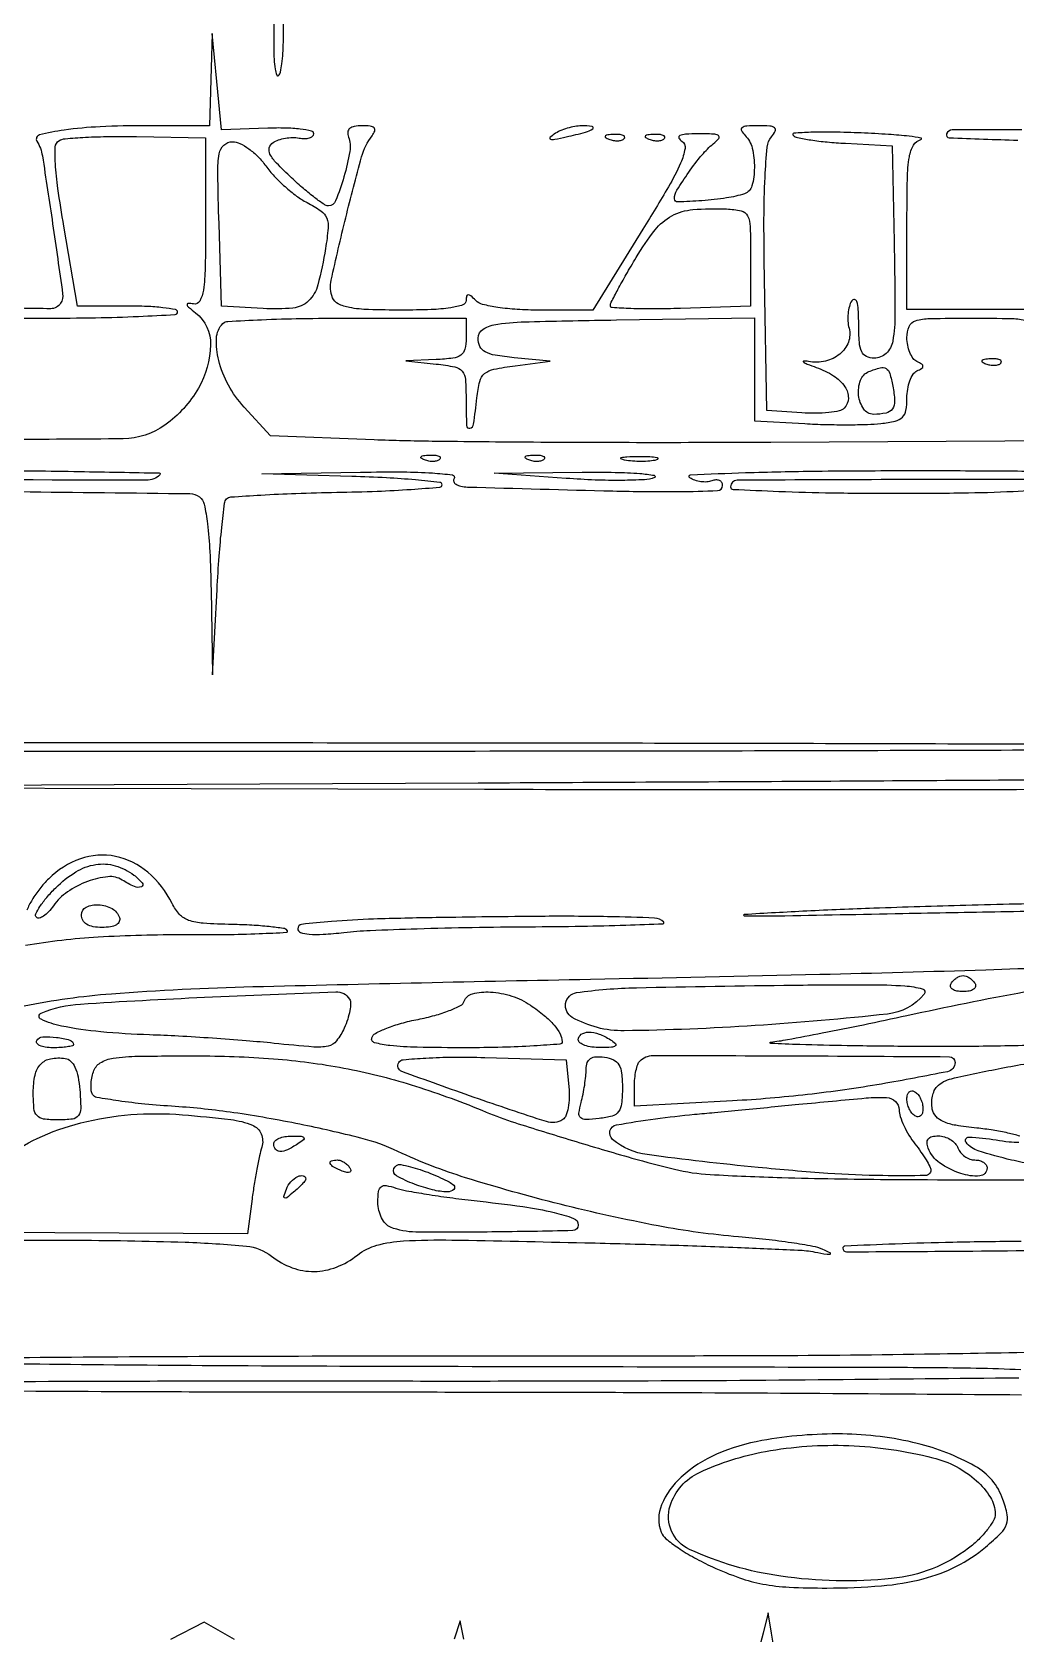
# Model space of a CAD drawing. Extents: x 24 to 1546, y 0 to 2379.
# Drawn here: x 393.8 to 516.6, y 1405.9 to 1605.7 of the extents above; entities that cross this region are included whole.
import ezdxf

# ---------------------------------------------------------------- set-up
doc = ezdxf.new("R2010")
doc.units = 0
doc.header["$MEASUREMENT"] = 0
doc.layers.get('0').update_dxf_attribs({"linetype": 'CONTINUOUS'})

msp = doc.modelspace()

# ---------------------------------------------------------------- linework, layer by layer
for points in [[(378.860898, 1570), (395.430449, 1570, 0.004298), (401.783933, 1570.054611, 0.007158), (407.132694, 1570.223188, 0.002049), (411.7082, 1570.451785, 0.39848), (412, 1570.759788, 0.364244), (411.747541, 1571.060362, 0.013451), (410.169292, 1571.293514, 0.018893), (408.157218, 1571.458846, 0.011444), (405.767804, 1571.509788), (399.535608, 1571.5), (397.819896, 1581.473178, -0.006536), (397.076287, 1586.161655, -0.0215), (396.759755, 1589.277898, -0.027077), (396.751213, 1591.365056, -0.246618), (397.199012, 1592.122996, -0.118164), (397.992211, 1592.38439, -0.007207), (400.49939, 1592.556865, -0.010419), (403.521646, 1592.657947, -0.007503), (406.896921, 1592.649819), (415.5, 1592.5), (415.5, 1582, -0.004532), (415.448159, 1576.280408, -0.031857), (415.220583, 1573.505187, -0.086948), (414.768996, 1572.137772, -0.323885), (414, 1571.764484, 0.033129), (413.322751, 1571.838115, 0.493687), (413.191075, 1571.680409, 0.162398), (413.382167, 1571.364111, 0.009868), (414.25, 1570.654241, -0.236601), (416.126381, 1566.671314, -0.125076), (414.616047, 1561.282278, -0.10731), (410.433583, 1556.663936, -0.153369), (405.216667, 1554.954097, -0.003602), (390.411958, 1554.877918, -0.000162), (339.46395, 1554.999339, -0.000003), (282.698834, 1555.153426, -0.227171)], [(280.571981, 1515.749998, -0.002222), (319.095589, 1515.95639, -0.000246), (407.158053, 1515.993513, 0.000313), (465.537864, 1516.025958, 0.00052), (514.769083, 1516.135333, 0.000015), (559.321584, 1516.282001, 0.198049)], [(559.738404, 1516.700818, 0.000016), (515.705282, 1516.855093, 0.000528), (466.942902, 1516.972909, 0.000315), (408.916667, 1517.015313, -0.000501), (350.768612, 1517.079512, -0.000826), (301.603313, 1517.264312, -0.000051), (257.357327, 1517.508254, -0.140885)], [(245.036602, 1495.453169, 0.000005), (244.992793, 1481.241243, 0.002008)], [(563.979113, 1627.864816, -0.000022), (563.982509, 1644.82853, -0.000043)], [(424, 1608), (424, 1603.833333, 0.013553), (424.042239, 1602.2754, 0.028121), (424.17625, 1601.066875, 0.042854), (424.369006, 1600.319222, 0.552231), (424.6, 1600.266667, 0.143271), (424.834321, 1600.694781, 0.018295), (425.02375, 1601.738125, 0.020202), (425.156131, 1603.023635, 0.015556), (425.2, 1604.433333), (425.2, 1608)], [(520.433665, 1571.078962), (503, 1571.085339), (503, 1581.469346, -0.004625), (503.054629, 1587.375429, -0.035544), (503.302193, 1590.132386, -0.092338), (503.823523, 1591.584115, -0.204655), (504.75, 1592.271242, 0.805705), (504.7462, 1592.460936, 0.02109), (503.28207, 1592.685473, 0.01148), (500.712487, 1592.909693, 0.005015), (497.295345, 1593.094566, 0.006766), (493.812906, 1593.200769, 0.012756), (491.00155, 1593.17672, 0.00971), (488.890648, 1593.063714, 0.644545), (488.795345, 1592.804907, 0.146776), (489.338737, 1592.517093, 0.010965), (491.006667, 1592.224432, 0.014441), (493.047779, 1591.972337, 0.010447), (495.333733, 1591.804907), (501.167466, 1591.5), (501.399585, 1579.5, -0.003564), (501.509036, 1570.538853, -0.044094), (501.226469, 1567.1441, -0.160806), (500.405897, 1565.605896, -0.192802), (498.893011, 1565, -0.112632), (497.939411, 1565.217572, -0.17684), (497.359324, 1565.813297, -0.088795), (497.065415, 1566.989274, -0.016047), (496.984687, 1569.25, 0.012748), (496.932289, 1571.05024, 0.060132), (496.752968, 1572.066153, 0.301049), (496.45913, 1572.309225, 0.285481), (496.107255, 1572.139302, 0.076564), (495.815154, 1571.470751, 0.040679), (495.655002, 1570.5794, 0.039294), (495.637819, 1569.620336, 0.048825), (495.778304, 1568.739763, -0.15317), (495.694752, 1567.007625, -0.134139), (494.639846, 1565.526421, -0.11641), (492.833038, 1564.64589, -0.098456), (490.703524, 1564.591763, 0.038444), (490.123557, 1564.646451, 0.729198), (490.084981, 1564.533035, 0.068029), (490.554499, 1564.274892, 0.007766), (491.692157, 1563.857919, -0.058038), (493.840782, 1562.81543, -0.101302), (495.25687, 1561.443427, -0.15274), (495.69158, 1560.018759, -0.197099), (495.168646, 1558.768646, -0.145115), (494.560626, 1558.438706, -0.024777), (493.24685, 1558.227475, -0.025224), (491.630834, 1558.131312, -0.020128), (489.885864, 1558.185864), (485.5, 1558.5), (485.224668, 1574.867013, -0.004369), (485.164255, 1582.340481, -0.012115), (485.295015, 1587.594346, -0.011591), (485.566321, 1591.340629, -0.150432), (486.097112, 1592.617013, 0.059393), (486.554704, 1593.324554, 0.346982), (486.467391, 1593.729166, 0.158115), (485.900473, 1593.953407, 0.015758), (484.422445, 1594, 0.0154), (483.004617, 1593.956321, 0.144808), (482.438009, 1593.75, 0.375413), (482.358661, 1593.387865, 0.070827), (482.8, 1592.8, -0.13914), (483.688904, 1591.20672, -0.059887), (483.965146, 1588.76727, -0.06216), (483.666529, 1586.501371, -0.254459), (482.75, 1585.524489, -0.042952), (480.495713, 1584.989357, -0.018636), (477.430482, 1584.650971, -0.009627), (474.411714, 1584.489529, -0.424259), (474, 1584.887407, -0.139658), (474.309026, 1585.972193, -0.014742), (475.776805, 1588.190538, -0.019195), (477.438731, 1590.365879, -0.049972), (478.837434, 1591.75, 0.046141), (479.520942, 1592.416119, 0.452496), (479.469925, 1592.768472, 0.137673), (478.857447, 1592.960301, 0.008588), (476.94113, 1592.984687, 0.012993), (475.393158, 1592.937562, 0.090209), (474.659047, 1592.760751, 0.42771), (474.55325, 1592.467454, 0.136902), (474.900658, 1592.082559, -0.303033), (475.311636, 1591.157019, -0.061188), (474.765023, 1589.343894, -0.029258), (473.24269, 1586.373009, -0.005386), (470.060488, 1581.097871), (463.81966, 1571), (457.10983, 1571, -0.01528), (454.363163, 1571.083957, -0.022366), (451.95846, 1571.339421, -0.022427), (450.061539, 1571.714888, -0.137136), (449.2, 1572.2, 0.018208), (448.578624, 1572.777696, 0.180052), (448.25, 1572.9, 0.354955), (448.056215, 1572.742599, 0.051663), (448, 1572.2, -0.324867), (447.597202, 1571.645485, -0.041532), (446.076795, 1571.287353, -0.02836), (443.648057, 1571.064227, -0.008727), (439.968615, 1571, -0.007965), (435.835702, 1571.065838, -0.0366), (433.453715, 1571.316929, -0.070601), (432.04251, 1571.783272, -0.188242), (431.340959, 1572.553859, -0.14667), (431.176439, 1574.739147, -0.005972), (432.98379, 1582.525985, -0.007716), (434.963801, 1590.107972, -0.096485), (436.283496, 1592.75, 0.074476), (436.608488, 1593.335195, 0.295918), (436.524112, 1593.717637, 0.168734), (436.049665, 1593.94327, 0.027406), (435.015456, 1594, 0.041506), (434.049924, 1593.919711, 0.133237), (433.468724, 1593.652567, 0.201555), (433.23802, 1593.206446, 0.111936), (433.327058, 1592.590084, -0.136312), (433.498344, 1590.80109, -0.027189), (432.760042, 1587.645988, -0.022407), (431.726831, 1584.62005, -0.308501), (430.817534, 1584, -0.152823), (430.315281, 1584.157183, -0.011004), (429.122159, 1585.024562, -0.01463), (427.727846, 1586.151795, -0.010506), (426.235315, 1587.48787, -0.012235), (424.347502, 1589.339135, -0.071721), (423.53396, 1590.460798, -0.188482), (423.44536, 1591.250579, -0.185036), (423.91477, 1591.89872, -0.063097), (424.590155, 1592.226658, -0.038148), (425.45305, 1592.446755, -0.037676), (426.358408, 1592.535919, -0.053327), (427.16477, 1592.468268, 0.045152), (427.86761, 1592.397741, 0.07337), (428.460901, 1592.479359, 0.105493), (428.856321, 1592.691999, 0.22026), (429, 1593.002334, 0.355902), (428.723332, 1593.341785, 0.020811), (427.310938, 1593.571873, 0.023953), (425.454463, 1593.705725, 0.014492), (423.25, 1593.694916), (417.5, 1593.5), (416.918108, 1599.5), (416.336215, 1605.5), (416.168108, 1599.75), (416, 1594), (408.125, 1594, 0.011436), (402.343435, 1593.867745, 0.023702), (397.848919, 1593.447926, 0.026708), (394.773653, 1592.843935, 0.507033), (394.458762, 1592.066724, -0.099752), (395.134086, 1590.243472, -0.002702), (396.417787, 1581.777106, -0.001739), (397.662288, 1573.046815, -0.174667), (397.411456, 1571.856733, -0.262209), (396.174083, 1571.173749, -0.00517), (388.689737, 1571.314949, -0.007913)], [(517.343678, 1593.5, 0.001625), (508.644349, 1593.47173, 0.307843), (507.947168, 1592.990893, 0.514935), (508.273468, 1592.49426, 0.001695), (516.837455, 1592.193878, -0.00903)], [(522.5, 1554.698907), (486, 1554.503798, -0.001424), (471.076201, 1554.466533, -0.001503), (456.417425, 1554.515743, -0.001435), (443.780153, 1554.632411, -0.00681), (436.548682, 1554.818444), (423.597364, 1555.328199), (420.30346, 1558.9141, -0.060372), (418.342605, 1561.646949, -0.063565), (417.132424, 1564.722963, -0.074306), (416.85497, 1567.501497, -0.186256), (417.666667, 1569.333333, -0.185292), (418.270511, 1569.602248, -0.002389), (422.494792, 1569.804167, -0.006546), (427.43302, 1569.95183, -0.004201), (433.166667, 1570), (448, 1570), (448, 1567.5, -0.055402), (447.848422, 1566.136227, -0.184816), (447.35819, 1565.399103, -0.124253), (446.359044, 1565.010237, -0.019783), (444.25, 1564.831897), (440.5, 1564.663794), (444.25, 1564.271532, -0.021687), (446.577215, 1563.925539, -0.172929), (447.497811, 1563.381896, -0.157769), (447.910971, 1562.353266, -0.017247), (448, 1559.772968, 0.008636), (448.054921, 1556.593416, 0.469193), (448.474366, 1556.268653, 0.313165), (448.940354, 1556.773624, 0.007702), (449.347761, 1560.072297, -0.032901), (449.702566, 1562.099601, -0.159828), (450.310482, 1563.077892, -0.125819), (451.462312, 1563.630723, -0.01732), (454.108797, 1564.064676), (458.5, 1564.629353), (454, 1565.064676, -0.016311), (451.621244, 1565.373387, -0.083789), (450.366915, 1565.801432, -0.15952), (449.730748, 1566.472947, -0.110952), (449.5, 1567.5, -0.265342), (450.149641, 1568.637971, -0.100913), (451.940452, 1569.255759, -0.026879), (455.853023, 1569.558816, -0.001924), (466.75, 1569.773614), (484, 1570.047228), (484, 1563.612435), (484, 1557.177642), (490.25, 1556.838821, 0.007451), (492.8812, 1556.735476, 0.006631), (495.61875, 1556.705104, 0.006668), (498.081681, 1556.74329, 0.020328), (499.75, 1556.859406, 0.028745), (501.532136, 1557.160943, 0.137692), (502.428565, 1557.649209, 0.158881), (502.870719, 1558.491799, 0.042056), (503, 1560.026073, -0.041274), (503.092383, 1561.143307, -0.047086), (503.367188, 1562.180055, -0.053046), (503.770005, 1562.99473, -0.143212), (504.25, 1563.416667, 0.029131), (504.85747, 1563.744495, 0.260055), (505, 1564, 0.260055), (504.85747, 1564.255505, 0.029131), (504.25, 1564.583333, -0.128732), (503.770769, 1564.981026, -0.056878), (503.367188, 1565.705208, -0.051009), (503.092664, 1566.615638, -0.047769), (503, 1567.583333, -0.102047), (503.285464, 1568.967459, -0.221166), (504.077586, 1569.674479, -0.068859), (505.848036, 1569.952689, -0.004591), (511, 1570, -0.004591), (516.151964, 1569.952689, -0.068859), (517.922414, 1569.674479, -0.221166)], [(392.27015, 1548.358711, -0.000309), (413.51552, 1548.114611, -0.159385), (414.75, 1547.694228, -0.181701), (415.330075, 1546.7832, -0.021061), (415.735578, 1544.353806, -0.019079), (416.029661, 1540.90732, -0.007435), (416.183146, 1536.127555), (416.366293, 1525.5), (416.933146, 1536.171333, -0.005039), (417.194514, 1540.304842, -0.007684), (417.512585, 1543.885689, -0.003418), (417.849456, 1546.913651, -0.169497), (418.109697, 1547.447697, -0.179788), (418.658931, 1547.696788, -0.002453), (422.400221, 1547.940693, -0.006567), (426.779089, 1548.146921, -0.004228), (431.859565, 1548.276364, 0.005115), (436.897998, 1548.41368, 0.008501), (441.139849, 1548.644999, 0.002878), (444.728801, 1548.922751, 0.390056), (444.999868, 1549.217249, 0.383147), (444.73362, 1549.513802, 0.003888), (441.695274, 1549.817511, 0.009905), (438.063574, 1550.079603, 0.005972), (433.75, 1550.253493), (422.5, 1550.572488), (434.809017, 1550.786244, -0.005435), (440.125696, 1550.820773, -0.015695), (443.806566, 1550.689077, -0.015777), (446.289457, 1550.443209, -0.544394), (446.5, 1550, 0.231919), (446.462307, 1549.615798, 0.163995), (446.740558, 1549.27387, 0.09095), (447.347946, 1549.030414, 0.042799), (448.190983, 1548.93366, 0.000941), (466.302453, 1548.447402, 0.007866), (474.496581, 1548.37178, 0.008566), (479.372638, 1548.48704, 0.402324), (480, 1549.140512, 0.143452), (479.892554, 1549.507307, 0.15263), (479.606174, 1549.747522, 0.119639), (479.17195, 1549.81621, 0.071407), (478.659316, 1549.699509, -0.078095), (478.042838, 1549.567767, -0.047824), (477.298472, 1549.59824, -0.046657), (476.547614, 1549.773839, -0.06042), (475.909316, 1550.077207, -0.734164), (476.012496, 1550.464841, -0.002773), (482.843387, 1550.728131, -0.005634), (491.697167, 1550.920386, -0.002479), (503.416667, 1550.984687, -0.001623), (514.470796, 1550.954662, -0.002779), (523.691983, 1550.848423, -0.00044)], [(393.03255, 1491.793818, -0.027175), (402.084122, 1492.825812, -0.016311), (412.900582, 1493.11325, 0.004218), (417.99816, 1493.125409, 0.007541), (422.186801, 1493.233929, 0.003246), (425.602847, 1493.396234, 0.648836), (425.695403, 1493.637931, 0.162683), (425.204047, 1493.883123, 0.008469), (423.427811, 1494.103395, 0.012682), (421.270129, 1494.278728, 0.008815), (418.826586, 1494.371846, -0.010588), (415.181897, 1494.523677, -0.068605), (413.384177, 1494.887728, -0.124345), (412.255788, 1495.63384, -0.069556), (411.320612, 1497, 0.099963), (408.297455, 1500.890134, 0.129125), (404.248486, 1502.866335, 0.134344), (399.873733, 1502.560237, 0.112585), (395.923077, 1500.076923, 0.029498), (394.804389, 1498.817836, 0.030773), (393.858654, 1497.452855, 0.032351), (393.195833, 1496.17879, 0.104131)], [(522.721714, 1497.040575, 0.001708), (510.34425, 1496.748305, 0.001727), (498.869762, 1496.398467, 0.004325), (490.5, 1496.041842, 0.002194), (482.69153, 1495.607079, 0.958823), (482.694159, 1495.460851, 0.010657), (486.80204, 1495.44955, 0.000384), (502.5, 1495.753023, -0.000673), (514.721109, 1495.98221, -0.000595), (527.460771, 1496.188806, -0.000597)], [(520.531017, 1441.026718, -0.000842), (505.170959, 1440.761508, -0.003207), (484.11165, 1440.568482, -0.000784), (449.410238, 1440.527381, 0.000756), (421.943336, 1440.496354, 0.001252), (398.760932, 1440.377073, 0.000074), (377.907476, 1440.214469, 0.257814), (377.485937, 1439.977245, 0.58375), (377.616848, 1439.739424, 0.000085), (397.263348, 1439.529964, 0.001336), (419.19302, 1439.358485, 0.000795), (445.314506, 1439.265567, -0.000074), (500.206797, 1439.149419, -0.003308), (511.641631, 1439.047881, -0.009106), (517.215684, 1438.859928, -0.570059)], [(528.782639, 1489.296097, -0.00304), (512.82313, 1488.688752, -0.002236), (492.121712, 1488.119651, -0.000871), (463.5, 1487.510797, 0.001282), (421.392535, 1486.580464, 0.012754), (403.75708, 1485.695114, 0.030716), (392.851798, 1484.190779, 0.040398)], [(357.342271, 1455.09925, -0.000469), (398.578792, 1454.996439, -0.007045), (412.948683, 1454.744627, -0.016314), (420.608023, 1454.251928, -0.143384), (423.727129, 1453, 0.078569), (426.294452, 1451.564953, 0.09159), (429.045096, 1451.092179, 0.090198), (431.816431, 1451.631965, 0.073693), (434.442575, 1453.133489, -0.099665), (436.875288, 1454.362627, -0.053771), (440.202052, 1454.9054, -0.018024), (446.213828, 1455.015096, -0.001304), (462.827433, 1454.676004, -0.001789), (472.880806, 1454.408593, -0.002521), (481.839934, 1454.092984, -0.001463), (489.392048, 1453.76666, -0.034936), (491.5, 1453.521136, 0.003817), (493.035499, 1453.244636, 0.120379), (493.41577, 1453.270946, 0.673944), (493.426065, 1453.406027, 0.011288), (492.5, 1453.840012, 0.058567), (491.257512, 1454.222542, 0.008115), (488.590625, 1454.667807, 0.009205), (485.401038, 1455.087391, 0.007683), (482, 1455.418406, -0.026674), (471.959159, 1456.782136, -0.014261), (459.727459, 1459.47694, -0.014163), (447.946135, 1462.784426, -0.03404), (439.5, 1466.061074, 0.04698), (434.863185, 1467.723408, 0.012814), (427.272612, 1469.458437, 0.013425), (419.007465, 1470.896279, 0.020042), (411.714313, 1471.667196, -0.007805), (407.925834, 1471.97414, -0.011872), (404.647818, 1472.370049, -0.00658), (401.937209, 1472.799416, -0.214963), (401.399765, 1473.162184, -0.110966), (401.239179, 1473.627149, -0.036944), (401.211889, 1474.351403, -0.034655), (401.300022, 1475.183891, -0.033156), (401.50284, 1476.008949, -0.178759), (402.35914, 1477.109746, -0.102509), (403.95824, 1477.696358, -0.033976), (407.083322, 1477.944904, -0.003168), (414.817388, 1477.984379, -0.020401), (424.561971, 1477.574589, -0.027753), (433.275338, 1476.361634, -0.028235), (441.682798, 1474.212495, -0.022301), (450.5, 1470.980837, 0.021869), (454.066947, 1469.669988, 0.003382), (461.26167, 1467.431115, 0.004013), (468.672347, 1465.244705, 0.010714), (474, 1463.84201, 0.044988), (478.449159, 1463.187322, 0.006923), (487.383365, 1462.808835, 0.005477), (500.50515, 1462.578661, 0.001588), (520.748784, 1462.509633)], [(517.09909, 1467.970754, 0.015217), (515.594518, 1468.361963, 0.017442), (513.741377, 1468.71657, 0.013432), (511.699059, 1468.978024, -0.01567), (509.093338, 1469.323462, -0.060786), (507.532844, 1469.779905, -0.10873), (506.624737, 1470.431771, -0.136602), (506.166637, 1471.35622, -0.051461), (506.099725, 1472.134909, -0.04642), (506.188457, 1472.939147, -0.049304), (506.409044, 1473.649256, -0.09672), (506.738301, 1474.138301, -0.141238), (508.554299, 1475.141684, -0.008352), (514.770833, 1476.450173, -0.013665), (521.215364, 1477.512848, -0.029087)], [(390.5, 1465.011324, -0.078107), (394.502215, 1467.690457, -0.046206), (399.929223, 1469.620318, -0.042695), (406.162857, 1470.65172, -0.040342), (412.60248, 1470.638794, -0.008533), (418.632018, 1470.035563, -0.067356), (421.346898, 1469.338611, -0.201738), (422.440976, 1468.247744, -0.172904), (422.516784, 1466.612094, 0.020763), (422.230093, 1465.51044, 0.006547), (421.892069, 1463.842719, 0.006526), (421.563307, 1461.970543, 0.007196), (421.294931, 1460.150352), (420.717432, 1455.800704), (348.608716, 1456.153247, 0.000796)], [(518.698134, 1464.445999, -0.016655), (516.029907, 1464.992825, -0.017239), (511.89958, 1466.135576, -0.155055), (510.381808, 1467.201026, -0.638349), (510.729501, 1467.860483, -0.028294), (514.123445, 1467.495039, 0.01477), (515.749754, 1467.275306, 0.034527), (516.976051, 1467.231468, 0.077664)], [(302.225653, 1186.047247, -0.000033), (424.8983, 1186.005815, -0.00004), (547.358432, 1185.946715, -0.198766)], [(516.969039, 1437.795413, -0.000128), (493.561069, 1437.572843, -0.001643), (467.446622, 1437.417013, -0.000995), (436.530942, 1437.395597, 0.000821), (405.65128, 1437.38492, 0.00137), (379.655936, 1437.262033, 0.000076), (356.287431, 1437.084013, 0.41195), (355.999975, 1436.794304, 0.41147), (356.287453, 1436.504138, 0.000075), (379.689667, 1436.289051, 0.001368), (405.722054, 1436.12493, 0.00082), (436.6457, 1436.06527, -0.000624), (467.606038, 1436.017653, -0.001031), (493.759668, 1435.890846, -0.000061), (517.300762, 1435.72531, -0.197054)], [(562.25368, 1296, 0.000011), (562.194109, 1271.777433, 0.000011), (562.135194, 1247.372216, 0.000011), (562.084427, 1225.948068, 0.000042)], [(517.25, 1454.839563, 0.002815), (508.71831, 1454.723051, 0.004691), (501.535937, 1454.517098, 0.000885), (495.263445, 1454.26721, 0.402085), (495, 1453.992575, 0.415575), (495.444924, 1453.549713, 0.000459), (510.146974, 1453.631503, 0.003198), (527.400357, 1453.853676, 0.001602)], [(419.104289, 1405.182368), (415.312341, 1407.364736), (411.125377, 1405.182368, -0.068989)], [(447.69942, 1405.227722), (447.253899, 1407.5), (446.510318, 1405.25, -0.136409)]]:
    msp.add_lwpolyline(points, format="xyb")
for points in [[(459, 1592.95431, 0.045015), (458.462681, 1592.515436, 0.593089), (458.51761, 1592.320537, 0.103987), (459.055884, 1592.310733, 0.007762), (460.5, 1592.6103, 0.008705), (462.891417, 1593.189115, 0.092061), (463.796599, 1593.613585, 0.677836), (463.725614, 1593.90032, 0.036193), (462.416667, 1593.984687, 0.043125), (461.573318, 1593.905021, 0.028137), (460.622396, 1593.675698, 0.028277), (459.713434, 1593.344478, 0.047271)], [(465.8125, 1592.316886, 0.051402), (466.359369, 1592.160852, 0.05415), (466.916927, 1592.123424, 0.060344), (467.402231, 1592.202593, 0.126455), (467.729167, 1592.395833, 0.296942), (467.77538, 1592.614691, 0.208169), (467.592839, 1592.799335, 0.077125), (467.112848, 1592.910055, 0.028489), (466.416667, 1592.921053, 0.018894), (465.670344, 1592.862007, 0.168741), (465.37858, 1592.720685, 0.470617), (465.395823, 1592.538436, 0.054073)], [(470.8125, 1592.316886, 0.051402), (471.359369, 1592.160852, 0.05415), (471.916927, 1592.123424, 0.060344), (472.402231, 1592.202593, 0.126455), (472.729167, 1592.395833, 0.296942), (472.77538, 1592.614691, 0.208169), (472.592839, 1592.799335, 0.077125), (472.112848, 1592.910055, 0.028489), (471.416667, 1592.921053, 0.018894), (470.670344, 1592.862007, 0.168741), (470.37858, 1592.720685, 0.470617), (470.395823, 1592.538436, 0.054073)], [(423.010744, 1588.984911, 0.034186), (424.05097, 1587.717127, 0.022389), (425.40768, 1586.400095, 0.022535), (426.851871, 1585.230497, 0.039625), (428.155684, 1584.419493, -0.031528), (429.889621, 1583.37945, -0.147381), (430.60898, 1582.480403, -0.119469), (430.790537, 1581.231462, -0.017666), (430.460716, 1578.684582, -0.021833), (429.505251, 1574.152333, -0.139097), (428.332906, 1572.141575, -0.17066), (426.403902, 1571.260489, -0.037061), (422.687999, 1571.199891), (417.5, 1571.5), (417.175931, 1581.75, -0.003461), (417.018049, 1588.14475, -0.045131), (417.189898, 1590.512955, -0.168992), (417.768439, 1591.578391, -0.186756), (418.857836, 1592, -0.113238), (419.778937, 1591.788683, -0.044265), (420.905218, 1591.114318, -0.040917), (422.041009, 1590.138538, -0.040138)], [(483.5, 1577.5), (483.5, 1571.5), (474.75, 1571.211067, -0.006773), (471.394892, 1571.145756, -0.011296), (468.570312, 1571.192853, -0.005034), (466.232289, 1571.308283, -0.396921), (466, 1571.554796, -0.119631), (466.10325, 1571.980154, -0.003744), (466.941698, 1573.576027, -0.007108), (467.977423, 1575.447586, -0.004843), (469.205779, 1577.547164, -0.031168), (471.572203, 1580.996109, -0.103778), (473.662159, 1582.757559, -0.103246), (476.290028, 1583.535257, -0.030675), (480.5, 1583.622148, -0.045489), (482.329568, 1583.379961, -0.226939), (483.11991, 1582.755297, -0.107282), (483.444564, 1581.439416, -0.007036)], [(512.8125, 1564.316886, 0.051402), (513.359369, 1564.160852, 0.05415), (513.916927, 1564.123424, 0.060344), (514.402231, 1564.202593, 0.126455), (514.729167, 1564.395833, 0.296942), (514.77538, 1564.614691, 0.208169), (514.592839, 1564.799335, 0.077125), (514.112848, 1564.910055, 0.028489), (513.416667, 1564.921053, 0.018894), (512.670344, 1564.862007, 0.168741), (512.37858, 1564.720685, 0.470617), (512.395823, 1564.538436, 0.054073)], [(501.240258, 1561.523502, -0.033623), (501.465796, 1559.678853, -0.164906), (501.187279, 1558.681921, -0.195369), (500.395055, 1558.156492, -0.049977), (498.833333, 1558, -0.248479), (497.603227, 1558.651539, -0.122547), (496.974483, 1560.359495, -0.11442), (497.200377, 1562.248868, -0.213254), (498.25, 1563.337719, -0.03044), (499.671536, 1563.813012, -0.20457), (500.391889, 1563.7102, -0.186499), (500.854757, 1563.109718, -0.024768)], [(258.597969, 1553.002031, 0.194221), (260.35518, 1552.255502, 0.000408), (290.416046, 1551.736866, 0.002413), (326.768661, 1551.314827, 0.001059), (374.916667, 1551.090203, -0.001411), (388.461104, 1551.017483, -0.002408), (399.773522, 1550.870332, -0.000329), (409.713753, 1550.686594, -0.661279), (409.801706, 1550.468373, -0.199621), (408.121528, 1549.775101, -0.00006), (332.740134, 1549.989625, -0.000061), (257.364404, 1550.222418, -0.198078), (255.674364, 1550.925636, -0.17497), (255.283951, 1551.757158, -0.115593), (255.430261, 1552.813473, -0.117864), (256.026189, 1553.679987, -0.185512), (256.859017, 1554, -0.095969), (257.212611, 1553.931501, -0.034588), (257.67549, 1553.706846, -0.032773), (258.16141, 1553.383937, -0.03335)], [(444.729167, 1552.395833, -0.126455), (444.402231, 1552.202593, -0.060344), (443.916927, 1552.123424, -0.05415), (443.359369, 1552.160852, -0.051402), (442.8125, 1552.316886, -0.054073), (442.395823, 1552.538436, -0.470617), (442.37858, 1552.720685, -0.168741), (442.670344, 1552.862007, -0.018894), (443.416667, 1552.921053, -0.028489), (444.112848, 1552.910055, -0.077125), (444.592839, 1552.799335, -0.208169), (444.77538, 1552.614691, -0.296942)], [(457.729167, 1552.395833, -0.126455), (457.402231, 1552.202593, -0.060344), (456.916927, 1552.123424, -0.05415), (456.359369, 1552.160852, -0.051402), (455.8125, 1552.316886, -0.054073), (455.395823, 1552.538436, -0.470617), (455.37858, 1552.720685, -0.168741), (455.670344, 1552.862007, -0.018894), (456.416667, 1552.921053, -0.028489), (457.112848, 1552.910055, -0.077125), (457.592839, 1552.799335, -0.208169), (457.77538, 1552.614691, -0.296942)], [(471.761659, 1552.31292, -0.041951), (470.934218, 1552.169017, -0.020826), (469.869594, 1552.119272, -0.020511), (468.754739, 1552.159391, -0.028254), (467.761659, 1552.292739, -0.082665), (467.319562, 1552.45659, -0.67161), (467.339362, 1552.605813, -0.053901), (468.071102, 1552.715166, -0.008901), (469.5, 1552.747817, -0.009782), (470.938425, 1552.726931, -0.038992), (471.814362, 1552.62839, -0.417468), (471.916221, 1552.476221, -0.285845)], [(471.5, 1550.107736, -0.079481), (470.242334, 1549.843728, -0.009912), (467.44375, 1549.764052, -0.011474), (464.092588, 1549.811999, -0.009276), (460.5, 1550.012692), (451.5, 1550.68314), (462.5, 1550.778184, -0.006362), (466.589271, 1550.761487, -0.014389), (469.681318, 1550.62045, -0.025606), (471.472869, 1550.394316, -0.759924)], [(481, 1548.96009, 0.401044), (481.307326, 1548.638558, 0.001451), (487.027025, 1548.396647, 0.006016), (493.650179, 1548.215552, 0.00361), (501.517533, 1548.151952, 0.003602), (509.884333, 1548.205001, 0.008009), (516.253326, 1548.393336, 0.003522), (521.251657, 1548.656609, 0.567495), (521.461897, 1549.061651, 0.259486), (520.023354, 1549.865274, 0.001047), (500.969577, 1549.857342, 0.000897), (481.809853, 1549.774895, 0.412429)], [(449.5, 1512), (340.5, 1511.486665), (450.309017, 1511.243332, 0.000588), (498.824491, 1511.19289, 0.001698), (532.43851, 1511.311652, 0.000196), (559.228061, 1511.507795, 0.584795), (559.5, 1512, 0.023426), (559.249273, 1512.366159, 0.042917), (559.007412, 1512.634771, 0.061449), (558.807583, 1512.780235, 0.368387), (558.690983, 1512.756668, -0.228454), (558.485431, 1512.65581, -0.000006), (526.537351, 1512.434022, -0.000347), (491.309158, 1512.214325, -0.000208)], [(406.55887, 1500.531803, -0.050753), (407.594485, 1499.569003, -0.510671), (407.483382, 1499.081098, -0.210899), (406.620708, 1499.092402, -0.033933), (405.10624, 1499.913178, 0.168998), (403.318861, 1500.331027, 0.06301), (400.773839, 1499.732351, 0.060049), (398.257318, 1498.432307, 0.090996), (396.507369, 1496.707058, -0.033679), (395.900641, 1495.954227, -0.056283), (395.28587, 1495.422951, -0.080323), (394.756308, 1495.173694, -0.27273), (394.401206, 1495.265461, -0.316113), (394.326545, 1495.692583, -0.034369), (394.84025, 1496.615279, -0.032235), (395.680783, 1497.741462, -0.019949), (396.801282, 1498.955128, -0.058539), (399.294346, 1500.924004, -0.098141), (401.788062, 1501.850863, -0.111052), (404.225678, 1501.70199, -0.091596)], [(404.755005, 1495.25, -0.183088), (404.732295, 1494.734442, -0.161977), (404.373282, 1494.33113, -0.094051), (403.646636, 1494.078389, -0.036811), (402.583333, 1494, -0.043744), (401.468571, 1494.097716, -0.093042), (400.661477, 1494.401892, -0.12769), (400.176713, 1494.900993, -0.129929), (400, 1495.569551, -0.287588), (400.607668, 1496.538664, -0.130172), (402.139993, 1496.836199, -0.107308), (403.836698, 1496.346649, -0.19179)], [(444.25, 1495.226386, 0.003905), (436.464378, 1495.042065, 0.012076), (431.212638, 1494.749604, 0.008588), (427.481143, 1494.386668, 0.381166), (427, 1493.84722, 0.322511), (427.330452, 1493.388196, 0.060414), (428.406484, 1493.167609, 0.036276), (430.158123, 1493.151848, 0.011651), (432.75, 1493.377452, -0.016556), (436.012055, 1493.629179, -0.003232), (441.901803, 1493.84981, -0.003429), (448.773925, 1494.015597, -0.003169), (455.830607, 1494.092678, 0.002752), (462.441759, 1494.159367, 0.004798), (467.921719, 1494.297412, 0.001303), (472.574449, 1494.471443, 0.653812), (472.655244, 1494.67809, 0.18924), (471.522675, 1495.172147, 0.004496), (465.650381, 1495.338337, 0.006892), (457.333001, 1495.384222, 0.001898)], [(562, 1486.093325), (562, 1482.186649), (552.25, 1481.588655, 0.003516), (547.850218, 1481.287739, 0.00215), (542.664036, 1480.873944, 0.002155), (537.531102, 1480.419883, 0.003831), (533.308421, 1479.995331, -0.015699), (528.420698, 1479.620825, -0.00431), (520.704395, 1479.339389, -0.004352), (511.949149, 1479.171863, -0.00453), (503.308421, 1479.160037, -0.001855), (495.555414, 1479.248434, -0.004103), (489.640599, 1479.386372, -0.006232), (486.00425, 1479.546424, -0.920163), (486, 1479.705805, 0.018323), (488.093965, 1480.014585, 0.002503), (492.4375, 1480.84117, 0.002876), (497.574658, 1481.876165, 0.002426), (503, 1483.029211, -0.007954), (517.771179, 1485.998232, -0.014655), (529.882949, 1487.867684, -0.0144), (542.224395, 1489.044094, -0.007383), (557.75, 1489.843928), (562, 1490)], [(505.135105, 1485.662791, -0.194738), (500.553834, 1483.199088, -0.010818), (484.066155, 1481.759142, -0.012987), (467.724444, 1481.113228, -0.133917), (461.25, 1482.785184, -0.315009), (460.421854, 1484.537492, -0.325118), (461.787416, 1485.870331, -0.030865), (469.257109, 1486.490868, -0.00252), (488.872445, 1486.80732, -0.002443), (498.260518, 1486.865576, -0.017897), (502.750438, 1486.710743, -0.048231), (504.918083, 1486.346125, -0.54646)], [(511.5, 1487, -0.210115), (511.553029, 1486.621971, -0.178861), (511.314314, 1486.29375, -0.100989), (510.768372, 1486.071437, -0.046386), (510, 1486, -0.046386), (509.231628, 1486.071437, -0.100989), (508.685686, 1486.29375, -0.178861), (508.446971, 1486.621971, -0.210115), (508.5, 1487, -0.057296), (508.80183, 1487.382513, -0.050113), (509.195564, 1487.70625, -0.052849), (509.617099, 1487.926995, -0.094481), (510, 1488, -0.094481), (510.382901, 1487.926995, -0.052849), (510.804436, 1487.70625, -0.050113), (511.19817, 1487.382513, -0.057296)], [(433.453687, 1485.074936, -0.148127), (433.594918, 1484.542878, -0.036153), (433.496973, 1483.630414, -0.033908), (433.225924, 1482.555442, -0.028192), (432.7982, 1481.456442, -0.058317), (431.835727, 1479.865367, -0.175696), (430.779237, 1479.199428, -0.07446), (429.00565, 1479.082312, -0.005231), (424.035496, 1479.546717, 0.005723), (420.573121, 1479.866796, 0.003221), (416.363552, 1480.180123, 0.003214), (412.109647, 1480.441751, 0.005251), (408.5, 1480.60247, -0.014538), (402.416874, 1480.986623, -0.026809), (397.513911, 1481.706309, -0.060248), (394.978986, 1482.545513, -0.653404), (395, 1483.329915, -0.080817), (399.896788, 1484.451697, -0.004642), (415.356124, 1485.29711, -0.002001), (431.764286, 1485.975911, -0.269924)], [(456.027494, 1484.307964, -0.021506), (457.748926, 1483.017852, -0.042447), (458.973433, 1481.828129, -0.05573), (459.726144, 1480.736391, -0.118515), (459.984687, 1479.75, -0.397737), (459.710452, 1479.447661, -0.003732), (456.446023, 1479.220313, -0.009698), (452.54882, 1479.053911, -0.005819), (447.916667, 1479, -0.004555), (441.907478, 1479.054749, -0.022112), (438.505684, 1479.267426, -0.039193), (436.577562, 1479.628255, -0.429515), (436.241064, 1480.25, -0.195686), (436.702527, 1480.79588, -0.026055), (438.102315, 1481.438561, -0.02698), (439.923633, 1482.05098, -0.019623), (442.00468, 1482.540846, 0.018955), (444.085434, 1483.02771, 0.026183), (445.905669, 1483.631133, 0.024914), (447.308283, 1484.26134, 0.196717), (447.763615, 1484.790846, -0.258104), (448.797957, 1485.742647, -0.074399), (451.040369, 1485.945366, -0.06333), (453.702549, 1485.447558, -0.072323)], [(466, 1480, -0.043106), (466.628119, 1479.512621, -0.461139), (466.616929, 1479.228862, -0.155556), (466.150937, 1479.054211, -0.011096), (464.75, 1479.015313, -0.03458), (463.696678, 1479.082357, -0.052836), (462.807813, 1479.298248, -0.069028), (462.19699, 1479.617555, -0.242407), (462, 1480, -0.251537), (462.363212, 1480.676305, -0.147327), (463.2663, 1480.948307, -0.089354), (464.582896, 1480.711128, -0.05437)], [(399, 1479.383369, -0.349346), (398.879937, 1479.2325, -0.019434), (398.248289, 1479.112615, -0.023105), (397.422036, 1479.027624, -0.014076), (396.440983, 1479, -0.034022), (395.498384, 1479.064213, -0.072514), (394.798181, 1479.266173, -0.140077), (394.447967, 1479.563512, -0.293546), (394.441979, 1479.90612, -0.247083), (395.186995, 1480.345402, -0.040643), (396.913115, 1480.288511, -0.041024), (398.564817, 1479.960239, -0.33489)], [(399.810365, 1473.741683, -0.015954), (399.928109, 1471.428284, -0.164653), (399.643002, 1470.530303, -0.209366), (398.903639, 1470.102821, -0.027869), (397.060365, 1470, -0.03028), (395.281741, 1470.107813, -0.181781), (394.473929, 1470.529106, -0.16136), (394.090922, 1471.409168, -0.022634), (394, 1473.416667, -0.050868), (394.22216, 1475.59473, -0.138608), (394.929437, 1476.95742, -0.161188), (396.165252, 1477.627671, -0.076122), (398, 1477.674245, -0.170264), (398.658594, 1477.344769, -0.084754), (399.192435, 1476.565351, -0.059005), (399.583836, 1475.358268, -0.028239)], [(460.824183, 1474.104865, -0.031593), (460.867425, 1472.755308, -0.039255), (460.730098, 1471.507401, -0.043442), (460.451101, 1470.518202, -0.165355), (460.048659, 1470.030073, -0.220031), (458.014872, 1469.783987, -0.005568), (448.998142, 1472.810949, -0.004622), (439.974354, 1476.046365, -0.474102), (439.593563, 1477.151389, -0.236284), (440.169533, 1477.507032, -0.007562), (442.981149, 1477.715431, -0.013134), (446.391508, 1477.826634, -0.008565), (450.330091, 1477.784099), (460.5, 1477.5)], [(467.5, 1474, -0.024395), (467.402746, 1472.007842, -0.137985), (467.020203, 1471.026796, -0.165181), (466.220086, 1470.482508, -0.039085), (464.61253, 1470.170312, -0.019204), (462.944521, 1470.044501, -0.192455), (462.298989, 1470.275307, -0.249792), (462.085149, 1470.847596, -0.032426), (462.348875, 1472.170312, 0.015835), (462.588821, 1473.19526, 0.011464), (462.793456, 1474.350147, 0.0116), (462.937329, 1475.457132, 0.02464), (462.986345, 1476.319551, -0.07941), (463.123967, 1477.141005, -0.166797), (463.513428, 1477.648, -0.136091), (464.197277, 1477.870599, -0.046346), (465.25, 1477.819551, -0.070402), (466.395381, 1477.488144, -0.155287), (467.066461, 1476.887178, -0.108349), (467.406959, 1475.847489, -0.025164)], [(509, 1477.170302, -0.357266), (508.050641, 1476.011243, -0.006779), (499.835358, 1474.476318, -0.014681), (490.606646, 1473.158921, -0.014368), (481.25, 1472.373938), (469, 1471.699919), (469, 1474.183293, -0.024512), (469.049033, 1475.18288, -0.02764), (469.195833, 1476.133009, -0.028482), (469.408918, 1476.916617, -0.116255), (469.666667, 1477.333333, -0.198941), (471.334559, 1478.024089, -0.001009), (489.699172, 1477.985012, -0.000722), (508.294213, 1477.881071, -0.412155)], [(502.022236, 1471.25, 0.077348), (502.164695, 1470.405382, 0.028525), (502.612376, 1469.279687, 0.027456), (503.249923, 1468.085698, 0.029622), (504, 1467, -0.012908), (504.750451, 1465.987817, -0.016375), (505.387624, 1465.014062, -0.014446), (505.864567, 1464.176775, -0.115322), (505.977764, 1463.75, -0.417226), (505.316734, 1463.055756, -0.008496), (500.003381, 1463.04315, -0.013871), (493.146364, 1463.333786, -0.006775), (484.423678, 1464.065146, -0.00904), (470.590291, 1465.666954, -0.141793), (466.282253, 1467.565372, -0.63682), (466.763956, 1469.375504, -0.02092), (476.5, 1470.695609, 0.000511), (478.970852, 1470.928448, 0.0002), (482.38125, 1471.254717, 0.000198), (486.070829, 1471.610657, 0.000246), (489.5, 1471.944549, -0.001803), (497.900985, 1472.73614, -0.036454), (500.461754, 1472.780874, -0.178709), (501.564147, 1472.302927, -0.201491)], [(505, 1471.381966, -0.069308), (504.926373, 1470.853366, -0.14379), (504.70625, 1470.504138, -0.190139), (504.379909, 1470.386134, -0.131946), (504, 1470.5, -0.091204), (503.617096, 1470.846464, -0.053126), (503.29375, 1471.377112, -0.050746), (503.074178, 1471.99842, -0.059645), (503, 1472.618034, -0.069308), (503.073627, 1473.146634, -0.14379), (503.29375, 1473.495862, -0.190139), (503.620091, 1473.613866, -0.131946), (504, 1473.5, -0.091204), (504.382904, 1473.153536, -0.053126), (504.70625, 1472.622888, -0.050746), (504.925822, 1472.00158, -0.059645)], [(427, 1467, -0.031558), (425.698623, 1466.270972, -0.112355), (424.772965, 1466.060308, -0.234725), (424.224247, 1466.332924, -0.163584), (424, 1467, -0.210568), (424.167975, 1467.381177, -0.082215), (424.660937, 1467.701752, -0.062416), (425.388595, 1467.917196, -0.042523), (426.25, 1467.984687, -0.011293), (427.444209, 1467.949578, -0.220444), (427.762149, 1467.781653, -0.409657), (427.728886, 1467.520491, -0.023197)], [(509.361626, 1466.5, 0.081035), (509.696157, 1465.926585, 0.065663), (510.217991, 1465.440625, 0.06652), (510.840167, 1465.112085, 0.088478), (511.468615, 1465, -0.063461), (512.05412, 1464.925386, -0.081424), (512.550156, 1464.70625, -0.09843), (512.882059, 1464.381366, -0.151099), (513, 1464, -0.392065), (512.085503, 1463.013014, -0.100496), (509.719953, 1463.308121, -0.0724), (507.066737, 1464.652451, -0.1488), (505.649034, 1466.47222, -0.079126), (505.506425, 1467.146303, -0.188733), (505.665917, 1467.623563, -0.163502), (506.131395, 1467.909633, -0.056794), (506.924396, 1468, -0.073864), (507.679091, 1467.887899, -0.064285), (508.408253, 1467.559375, -0.066863), (509.002681, 1467.073518, -0.096707)], [(433.492921, 1464.011454, -0.1144), (433.606889, 1463.674071, -0.32948), (433.487528, 1463.474315, -0.155351), (433.131719, 1463.443138, -0.036408), (432.551938, 1463.618443, -0.029964), (431.48003, 1464.105273, -0.168622), (431.057392, 1464.558518, -0.444011), (431.201747, 1464.882327, -0.079093), (431.940983, 1465, -0.088797), (432.34605, 1464.927491, -0.053277), (432.78502, 1464.709615, -0.051183), (433.189428, 1464.389589, -0.061454)], [(428, 1462.622445, -0.172995), (427.92491, 1462.411909, -0.015689), (427.55265, 1461.984529, -0.018888), (427.060438, 1461.492636, -0.013646), (426.477108, 1460.981001, -0.008807), (425.617386, 1460.292701, -0.27071), (425.355597, 1460.258808, -0.389672), (425.264678, 1460.458284, -0.012731), (425.584097, 1461.358556, -0.091143), (426.143246, 1462.274265, -0.089947), (426.99376, 1462.936277, -0.178047), (427.678078, 1463.025462, -0.350363)], [(446.45, 1461.863519, -0.436567), (446.455411, 1461.311091, -0.197563), (445.698085, 1461.01976, -0.055239), (443.807082, 1461.27321, -0.029939), (441.5651, 1461.975249, -0.037791), (439.332457, 1463.023246, -0.368826), (439.001769, 1463.930046, -0.361024), (439.850147, 1464.416772, -0.037519), (442.25, 1463.8115, -0.013623), (443.563893, 1463.332924, -0.014432), (444.824375, 1462.79194, -0.014162), (445.880365, 1462.265333, -0.061786)], [(449, 1459.938354, -0.006769), (455.07292, 1459.184029, -0.023427), (458.966899, 1458.459495, -0.031377), (461.420128, 1457.717951, -0.313319), (462, 1456.883423, -0.408045), (461.315032, 1456.183844, -0.002325), (451.224343, 1456.017791, -0.005508), (441.712795, 1456.010295, -0.089281), (438.581787, 1456.606989, -0.11919), (437.976465, 1457.02438, -0.065145), (437.46465, 1457.772882, -0.059146), (437.117777, 1458.718738, -0.058403), (437, 1459.72362, -0.029349), (437.079715, 1461.080486, -0.198832), (437.401104, 1461.655179, -0.21458), (438.017523, 1461.809686, -0.034471), (439.25, 1461.500136, 0.033071), (440.561948, 1461.166721, 0.00598), (443.042188, 1460.738947, 0.006422), (445.963627, 1460.30939, 0.005777)], [(484.916607, 1430.004012, 0.058591), (479.249756, 1428.297893, 0.082262), (474.820985, 1425.436381, 0.109368), (472.388656, 1421.993998, 0.193271), (472.33579, 1418.567329, 0.132038), (472.91945, 1417.76508, 0.021557), (474.480169, 1416.612328, 0.022459), (476.484553, 1415.388524, 0.018117), (478.737681, 1414.252474, 0.022345), (482.11322, 1412.880318, 0.039601), (485.013013, 1412.101905, 0.033866), (488.292691, 1411.721781, 0.012133), (493, 1411.611535, 0.019942), (499.837729, 1411.890175, 0.043015), (505.028909, 1412.763025, 0.053983), (509.187992, 1414.330512, 0.05809), (512.804741, 1416.722541, 0.017628), (514.727814, 1418.46314, 0.112773), (515.438264, 1419.558682, 0.14065), (515.522503, 1420.738998, 0.032849), (514.980236, 1422.669096, 0.182222), (511.490137, 1426.812233, 0.067841), (504.288908, 1429.644994, 0.05691), (494.941696, 1430.825287, 0.046859)], [(506.245934, 1427.867923, -0.059847), (509.158635, 1426.751167, -0.062345), (511.680089, 1424.988115, -0.07026), (513.41653, 1422.908779, -0.139772), (514, 1420.86233, -0.128242), (513.779043, 1420.015015, -0.036965), (513.026318, 1418.87628, -0.034557), (511.953921, 1417.67086, -0.03077), (510.685338, 1416.573566, -0.138915), (501.091996, 1412.791378, -0.060334), (487.264693, 1413.082399, -0.071801), (475.885558, 1416.415252, -0.379216), (473.461496, 1421.878685, -0.210544), (477.122963, 1426.033555, -0.063264), (485.342847, 1428.639927, -0.054949), (495.736596, 1429.378143, -0.051969)]]:
    msp.add_lwpolyline(points, format="xyb", close=True)
msp.add_lwpolyline([(486.5, 1403.5), (486.097341, 1406), (485.694682, 1408.5), (485.053081, 1406), (484.411481, 1403.5)])

doc.saveas('drawing.dxf')
